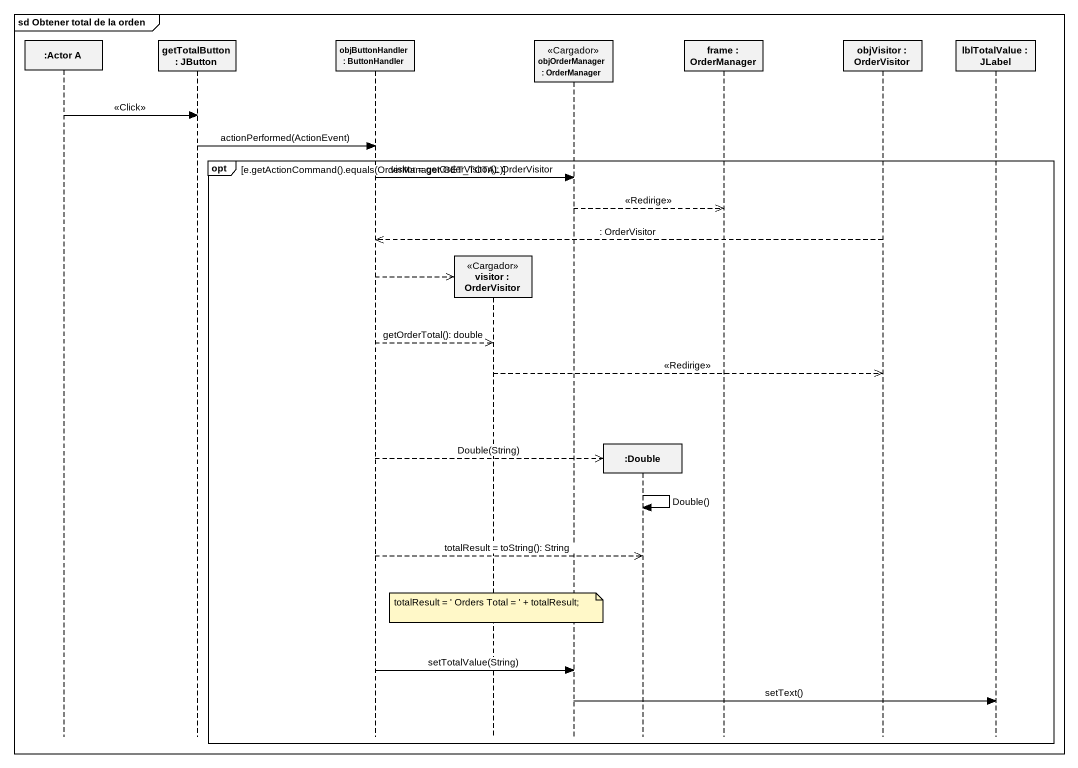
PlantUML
@startuml
mainframe sd Obtener total de la orden
hide footbox
participant ":Actor A" as Actor_A
participant "getTotalButton : JButton" as getTotalButton
participant "objButtonHandler : ButtonHandler" as objButtonHandler
participant "visitor : OrderVisitor" as visitor <<Cargador>>
participant "objOrderManager : OrderManager" as objOrderManager <<Cargador>>
participant ":Double" as Double
participant "frame : OrderManager" as frame_
participant "objVisitor : OrderVisitor" as objVisitor
participant "lblTotalValue : JLabel" as lblTotalValue

Actor_A -> getTotalButton : <<Click>>
getTotalButton -> objButtonHandler : actionPerformed(ActionEvent)
opt e.getActionCommand().equals(OrderManager.GET_TOTAL)
  objButtonHandler -> objOrderManager : visitor = getOrderVisitor(): OrderVisitor
  objOrderManager -->> frame_ : <<Redirige>>
  objVisitor -->> objButtonHandler : : OrderVisitor
  objButtonHandler -->> visitor **
  objButtonHandler -->> visitor : getOrderTotal(): double
  visitor -->> objVisitor : <<Redirige>>
  objButtonHandler -->> Double ** : Double(String)
  Double -> Double : Double()
  objButtonHandler -->> Double : totalResult = toString(): String
  note over visitor : totalResult = ' Orders Total = ' + totalResult;
  objButtonHandler -> objOrderManager : setTotalValue(String)
  objOrderManager -> lblTotalValue : setText()
end
@enduml
